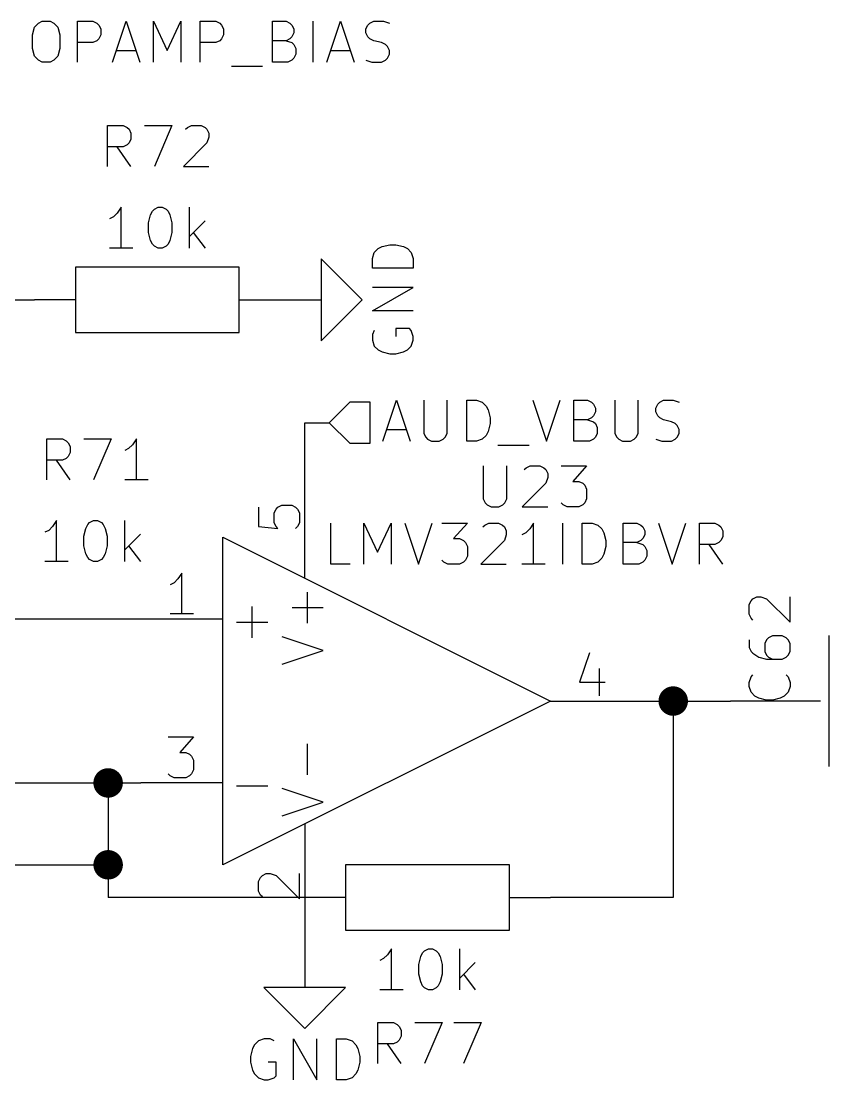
# Model space of a CAD drawing. Extents: x 0.4 to 16.1, y -11.3 to -0.4.
# Drawn here: x 14.114 to 15.1, y -7.153 to -5.86 of the extents above; entities that cross this region are included whole.
import ezdxf

# ---------------------------------------------------------------- set-up
doc = ezdxf.new("R2010")
doc.units = 0
doc.header["$MEASUREMENT"] = 0
for name, color, linetype in [('BROWN2', 54, 'CONTINUOUS'), ('CYAN2', 4, 'CONTINUOUS'), ('GREEN2', 3, 'CONTINUOUS'), ('LYELLOW', 51, 'CONTINUOUS'), ('RED2', 1, 'CONTINUOUS')]:
    doc.layers.add(name, color=color, linetype=linetype)

msp = doc.modelspace()

# ---------------------------------------------------------------- linework, layer by layer
at = {"layer": 'BROWN2', "linetype": 'CONTINUOUS'}
for p, q in [((14.5554, -6.37262), (14.5721, -6.32262)), ((14.5721, -6.32262), (14.5887, -6.37262)), ((14.6054, -6.32262), (14.6054, -6.36309)), ((14.634, -6.36309), (14.634, -6.32262)), ((14.6578, -6.37262), (14.6578, -6.32262)), ((14.6578, -6.32262), (14.6697, -6.32262)), ((14.6697, -6.32262), (14.6768, -6.325)), ((14.7387, -6.32262), (14.7554, -6.37262)), ((14.7554, -6.37262), (14.7721, -6.32262)), ((14.7887, -6.37262), (14.7887, -6.32262)), ((14.7887, -6.32262), (14.8054, -6.32262)), ((14.8054, -6.32262), (14.8101, -6.325)), ((14.8387, -6.32262), (14.8387, -6.36309)), ((14.8673, -6.36309), (14.8673, -6.32262)), ((14.8935, -6.325), (14.8982, -6.32262)), ((14.8982, -6.32262), (14.9101, -6.32262)), ((14.9101, -6.32262), (14.9173, -6.325)), ((14.515, -6.325), (14.49, -6.35)), ((14.54, -6.325), (14.515, -6.325)), ((14.54, -6.375), (14.54, -6.325)), ((14.6768, -6.325), (14.6816, -6.32976)), ((14.6816, -6.32976), (14.684, -6.33452)), ((14.684, -6.33452), (14.6863, -6.34405)), ((14.8101, -6.325), (14.8125, -6.32738)), ((14.8125, -6.32738), (14.8149, -6.33214)), ((14.8149, -6.33214), (14.8149, -6.3369)), ((14.8887, -6.33214), (14.8911, -6.32738)), ((14.8887, -6.3369), (14.8887, -6.33214)), ((14.8911, -6.32738), (14.8935, -6.325)), ((14.6863, -6.34405), (14.6863, -6.35119)), ((14.8054, -6.34643), (14.7887, -6.34643)), ((14.8101, -6.34405), (14.8054, -6.34643)), ((14.8054, -6.34643), (14.8125, -6.34881)), ((14.8125, -6.34167), (14.8101, -6.34405)), ((14.8149, -6.3369), (14.8125, -6.34167)), ((14.8911, -6.34167), (14.8887, -6.3369)), ((14.8935, -6.34405), (14.8911, -6.34167)), ((14.8982, -6.34643), (14.8935, -6.34405)), ((14.9078, -6.34881), (14.8982, -6.34643)), ((14.49, -6.35), (14.515, -6.375)), ((14.5601, -6.35833), (14.584, -6.35833)), ((14.684, -6.36071), (14.6816, -6.36547)), ((14.6863, -6.35119), (14.684, -6.36071)), ((14.8125, -6.34881), (14.8149, -6.35119)), ((14.8149, -6.35119), (14.8173, -6.35595)), ((14.8173, -6.35595), (14.8173, -6.36309)), ((14.9125, -6.35119), (14.9078, -6.34881)), ((14.9149, -6.35357), (14.9125, -6.35119)), ((14.9173, -6.35833), (14.9149, -6.35357)), ((14.9173, -6.36309), (14.9173, -6.35833)), ((14.6054, -6.36309), (14.6078, -6.36785)), ((14.6078, -6.36785), (14.6101, -6.37024)), ((14.6101, -6.37024), (14.6149, -6.37262)), ((14.6149, -6.37262), (14.6244, -6.37262)), ((14.6244, -6.37262), (14.6292, -6.37024)), ((14.6292, -6.37024), (14.6316, -6.36785)), ((14.6316, -6.36785), (14.634, -6.36309)), ((14.6697, -6.37262), (14.6578, -6.37262)), ((14.6768, -6.37024), (14.6697, -6.37262)), ((14.6816, -6.36547), (14.6768, -6.37024)), ((14.8078, -6.37262), (14.7887, -6.37262)), ((14.8125, -6.37024), (14.8078, -6.37262)), ((14.8149, -6.36785), (14.8125, -6.37024)), ((14.8173, -6.36309), (14.8149, -6.36785)), ((14.8387, -6.36309), (14.8411, -6.36785)), ((14.8411, -6.36785), (14.8435, -6.37024)), ((14.8435, -6.37024), (14.8482, -6.37262)), ((14.8482, -6.37262), (14.8578, -6.37262)), ((14.8578, -6.37262), (14.8625, -6.37024)), ((14.8625, -6.37024), (14.8649, -6.36785)), ((14.8649, -6.36785), (14.8673, -6.36309)), ((14.8887, -6.37024), (14.8959, -6.37262)), ((14.8959, -6.37262), (14.9078, -6.37262)), ((14.9078, -6.37262), (14.9125, -6.37024)), ((14.9125, -6.37024), (14.9149, -6.36785)), ((14.9149, -6.36785), (14.9173, -6.36309)), ((14.515, -6.375), (14.54, -6.375)), ((14.6959, -6.37738), (14.734, -6.37738))]:
    msp.add_line(p, q, dxfattribs=at)
at = {"layer": 'CYAN2', "linetype": 'CONTINUOUS'}
for p, q in [((14.1276, -5.8763), (14.13, -5.86677)), ((14.13, -5.86677), (14.1348, -5.86201)), ((14.1348, -5.86201), (14.1396, -5.85963)), ((14.1396, -5.85963), (14.1491, -5.85963)), ((14.1491, -5.85963), (14.1538, -5.86201)), ((14.1538, -5.86201), (14.1586, -5.86677)), ((14.1586, -5.86677), (14.161, -5.8763)), ((14.1824, -5.90963), (14.1824, -5.85963)), ((14.1824, -5.85963), (14.2015, -5.85963)), ((14.2015, -5.85963), (14.2062, -5.86201)), ((14.2062, -5.86201), (14.2086, -5.86439)), ((14.2086, -5.86439), (14.211, -5.86915)), ((14.211, -5.86915), (14.211, -5.8763)), ((14.2253, -5.90963), (14.2419, -5.85963)), ((14.2419, -5.85963), (14.2586, -5.90963)), ((14.2753, -5.90963), (14.2753, -5.85963)), ((14.2753, -5.85963), (14.2919, -5.89534)), ((14.2919, -5.89534), (14.3086, -5.85963)), ((14.3086, -5.85963), (14.3086, -5.90963)), ((14.3324, -5.90963), (14.3324, -5.85963)), ((14.3324, -5.85963), (14.3515, -5.85963)), ((14.3515, -5.85963), (14.3562, -5.86201)), ((14.3562, -5.86201), (14.3586, -5.86439)), ((14.3586, -5.86439), (14.361, -5.86915)), ((14.361, -5.86915), (14.361, -5.8763)), ((14.4205, -5.90963), (14.4205, -5.85963)), ((14.4205, -5.85963), (14.4372, -5.85963)), ((14.4372, -5.85963), (14.4419, -5.86201)), ((14.4419, -5.86201), (14.4443, -5.86439)), ((14.4443, -5.86439), (14.4467, -5.86915)), ((14.4467, -5.86915), (14.4467, -5.87391)), ((14.4705, -5.90963), (14.4705, -5.85963)), ((14.4872, -5.90963), (14.5038, -5.85963)), ((14.5038, -5.85963), (14.5205, -5.90963)), ((14.5348, -5.86915), (14.5372, -5.86439)), ((14.5348, -5.87391), (14.5348, -5.86915)), ((14.5372, -5.86439), (14.5396, -5.86201)), ((14.5396, -5.86201), (14.5443, -5.85963)), ((14.5443, -5.85963), (14.5562, -5.85963)), ((14.5562, -5.85963), (14.5634, -5.86201)), ((14.1276, -5.89296), (14.1276, -5.8763)), ((14.161, -5.8763), (14.161, -5.89296)), ((14.2086, -5.88106), (14.2062, -5.88344)), ((14.211, -5.8763), (14.2086, -5.88106)), ((14.3586, -5.88106), (14.3562, -5.88344)), ((14.361, -5.8763), (14.3586, -5.88106)), ((14.4419, -5.88106), (14.4372, -5.88344)), ((14.4443, -5.87868), (14.4419, -5.88106)), ((14.4467, -5.87391), (14.4443, -5.87868)), ((14.5372, -5.87868), (14.5348, -5.87391)), ((14.5396, -5.88106), (14.5372, -5.87868)), ((14.5443, -5.88344), (14.5396, -5.88106)), ((14.13, -5.90248), (14.1276, -5.89296)), ((14.161, -5.89296), (14.1586, -5.90248)), ((14.2015, -5.88582), (14.1824, -5.88582)), ((14.2062, -5.88344), (14.2015, -5.88582)), ((14.23, -5.89534), (14.2538, -5.89534)), ((14.3515, -5.88582), (14.3324, -5.88582)), ((14.3562, -5.88344), (14.3515, -5.88582)), ((14.4372, -5.88344), (14.4205, -5.88344)), ((14.4372, -5.88344), (14.4443, -5.88582)), ((14.4443, -5.88582), (14.4467, -5.8882)), ((14.4467, -5.8882), (14.4491, -5.89296)), ((14.4491, -5.89296), (14.4491, -5.90011)), ((14.4919, -5.89534), (14.5157, -5.89534)), ((14.5538, -5.88582), (14.5443, -5.88344)), ((14.5586, -5.8882), (14.5538, -5.88582)), ((14.561, -5.89058), (14.5586, -5.8882)), ((14.5634, -5.89534), (14.561, -5.89058)), ((14.5634, -5.90011), (14.5634, -5.89534)), ((14.1348, -5.90725), (14.13, -5.90248)), ((14.1396, -5.90963), (14.1348, -5.90725)), ((14.1538, -5.90725), (14.1491, -5.90963)), ((14.1586, -5.90248), (14.1538, -5.90725)), ((14.4443, -5.90725), (14.4396, -5.90963)), ((14.4467, -5.90487), (14.4443, -5.90725)), ((14.4491, -5.90011), (14.4467, -5.90487)), ((14.5348, -5.90725), (14.5419, -5.90963)), ((14.5538, -5.90963), (14.5586, -5.90725)), ((14.5586, -5.90725), (14.561, -5.90487)), ((14.561, -5.90487), (14.5634, -5.90011)), ((14.1491, -5.90963), (14.1396, -5.90963)), ((14.3705, -5.91439), (14.4086, -5.91439)), ((14.4396, -5.90963), (14.4205, -5.90963)), ((14.5419, -5.90963), (14.5538, -5.90963)), ((14.2193, -6.03695), (14.2193, -5.98695)), ((14.2193, -5.98695), (14.2383, -5.98695)), ((14.2383, -5.98695), (14.2431, -5.98933)), ((14.2431, -5.98933), (14.2455, -5.99171)), ((14.2455, -5.99171), (14.2479, -5.99648)), ((14.2479, -5.99648), (14.2479, -6.00362)), ((14.2645, -5.98695), (14.2979, -5.98695)), ((14.2979, -5.98695), (14.2764, -6.03695)), ((14.3145, -5.99171), (14.3169, -5.98933)), ((14.3169, -5.98933), (14.3217, -5.98695)), ((14.3217, -5.98695), (14.3336, -5.98695)), ((14.3336, -5.98695), (14.3383, -5.98933)), ((14.3383, -5.98933), (14.3407, -5.99171)), ((14.3407, -5.99171), (14.3431, -5.99648)), ((14.3431, -5.99648), (14.3431, -6.00124)), ((14.2431, -6.01076), (14.2383, -6.01314)), ((14.2455, -6.00838), (14.2431, -6.01076)), ((14.2479, -6.00362), (14.2455, -6.00838)), ((14.3407, -6.00838), (14.3121, -6.03695)), ((14.3431, -6.00124), (14.3407, -6.00838)), ((14.2383, -6.01314), (14.2193, -6.01314)), ((14.2479, -6.03695), (14.2312, -6.01314)), ((14.3121, -6.03695), (14.3431, -6.03695)), ((14.2359, -6.08683), (14.2312, -6.09397)), ((14.2359, -6.13683), (14.2359, -6.08683)), ((14.274, -6.09159), (14.2764, -6.08921)), ((14.2764, -6.08921), (14.2812, -6.08683)), ((14.2812, -6.08683), (14.2859, -6.08683)), ((14.2859, -6.08683), (14.2907, -6.08921)), ((14.2907, -6.08921), (14.2931, -6.09159)), ((14.3193, -6.13683), (14.3193, -6.08683)), ((14.2264, -6.09874), (14.2217, -6.10111)), ((14.2312, -6.09397), (14.2264, -6.09874)), ((14.2693, -6.10588), (14.2717, -6.09635)), ((14.2717, -6.09635), (14.274, -6.09159)), ((14.2931, -6.09159), (14.2955, -6.09635)), ((14.2955, -6.09635), (14.2979, -6.10588)), ((14.2693, -6.11778), (14.2693, -6.10588)), ((14.2979, -6.10588), (14.2979, -6.11778)), ((14.3383, -6.1035), (14.3193, -6.12254)), ((14.2717, -6.12731), (14.2693, -6.11778)), ((14.274, -6.13207), (14.2717, -6.12731)), ((14.2955, -6.12731), (14.2931, -6.13207)), ((14.2979, -6.11778), (14.2955, -6.12731)), ((14.324, -6.11778), (14.3383, -6.13683)), ((14.2502, -6.13683), (14.2217, -6.13683)), ((14.2764, -6.13445), (14.274, -6.13207)), ((14.2812, -6.13683), (14.2764, -6.13445)), ((14.2859, -6.13683), (14.2812, -6.13683)), ((14.2907, -6.13445), (14.2859, -6.13683)), ((14.2931, -6.13207), (14.2907, -6.13445)), ((14.545, -6.14217), (14.5498, -6.13741)), ((14.5498, -6.13741), (14.5545, -6.13503)), ((14.5545, -6.13503), (14.564, -6.13265)), ((14.564, -6.13265), (14.5712, -6.13265)), ((14.5712, -6.13265), (14.5807, -6.13503)), ((14.5807, -6.13503), (14.5855, -6.13741)), ((14.5855, -6.13741), (14.5902, -6.14217)), ((14.5426, -6.14931), (14.545, -6.14217)), ((14.5426, -6.16122), (14.5426, -6.14931)), ((14.5902, -6.14217), (14.5926, -6.14931)), ((14.5926, -6.14931), (14.5926, -6.16122)), ((14.5926, -6.16122), (14.5426, -6.16122)), ((14.5426, -6.2136), (14.5926, -6.18503)), ((14.5926, -6.18503), (14.5426, -6.18503)), ((14.5926, -6.2136), (14.5426, -6.2136)), ((14.545, -6.23741), (14.5426, -6.24217)), ((14.5426, -6.24217), (14.5426, -6.24931)), ((14.5879, -6.23503), (14.5712, -6.23503)), ((14.5712, -6.23503), (14.5712, -6.24455)), ((14.5902, -6.23741), (14.5879, -6.23503)), ((14.5926, -6.24455), (14.5902, -6.23741)), ((14.5926, -6.24931), (14.5926, -6.24455)), ((14.5426, -6.24931), (14.545, -6.25646)), ((14.545, -6.25646), (14.5498, -6.26122)), ((14.5855, -6.26122), (14.5902, -6.25646)), ((14.5902, -6.25646), (14.5926, -6.24931)), ((14.5498, -6.26122), (14.5545, -6.2636)), ((14.5545, -6.2636), (14.564, -6.26598)), ((14.564, -6.26598), (14.5712, -6.26598)), ((14.5712, -6.26598), (14.5807, -6.2636)), ((14.5807, -6.2636), (14.5855, -6.26122)), ((14.145, -6.41976), (14.145, -6.36976)), ((14.145, -6.36976), (14.1641, -6.36976)), ((14.1641, -6.36976), (14.1688, -6.37214)), ((14.1688, -6.37214), (14.1712, -6.37452)), ((14.1903, -6.36976), (14.2236, -6.36976)), ((14.2236, -6.36976), (14.2022, -6.41976)), ((14.2546, -6.36976), (14.2498, -6.3769)), ((14.2546, -6.41976), (14.2546, -6.36976)), ((14.1712, -6.37452), (14.1736, -6.37928)), ((14.1736, -6.38642), (14.1712, -6.39119)), ((14.1736, -6.37928), (14.1736, -6.38642)), ((14.245, -6.38166), (14.2403, -6.38404)), ((14.2498, -6.3769), (14.245, -6.38166)), ((14.1641, -6.39594), (14.145, -6.39594)), ((14.1736, -6.41976), (14.1569, -6.39594)), ((14.1688, -6.39356), (14.1641, -6.39594)), ((14.1712, -6.39119), (14.1688, -6.39356)), ((14.6781, -6.40261), (14.6781, -6.44309)), ((14.7067, -6.44309), (14.7067, -6.40261)), ((14.7281, -6.40737), (14.7305, -6.405)), ((14.7305, -6.405), (14.7352, -6.40261)), ((14.7352, -6.40261), (14.7471, -6.40261)), ((14.7471, -6.40261), (14.7519, -6.405)), ((14.7519, -6.405), (14.7543, -6.40737)), ((14.7543, -6.40737), (14.7567, -6.41214)), ((14.7567, -6.41214), (14.7567, -6.4169)), ((14.7733, -6.40261), (14.8043, -6.40261)), ((14.8043, -6.40261), (14.7876, -6.42166)), ((14.2688, -6.41976), (14.2403, -6.41976)), ((14.7543, -6.42404), (14.7257, -6.45261)), ((14.7567, -6.4169), (14.7543, -6.42404)), ((14.7876, -6.42166), (14.7948, -6.42166)), ((14.7948, -6.42166), (14.7995, -6.42404)), ((14.7995, -6.42404), (14.8019, -6.42642)), ((14.8019, -6.42642), (14.8043, -6.43119)), ((14.8043, -6.43119), (14.8043, -6.44309)), ((14.6781, -6.44309), (14.6805, -6.44785)), ((14.6805, -6.44785), (14.6829, -6.45023)), ((14.6829, -6.45023), (14.6876, -6.45261)), ((14.6971, -6.45261), (14.7019, -6.45023)), ((14.7019, -6.45023), (14.7043, -6.44785)), ((14.7043, -6.44785), (14.7067, -6.44309)), ((14.7757, -6.45023), (14.7733, -6.44785)), ((14.7805, -6.45261), (14.7757, -6.45023)), ((14.7995, -6.45023), (14.7948, -6.45261)), ((14.8019, -6.44785), (14.7995, -6.45023)), ((14.8043, -6.44309), (14.8019, -6.44785)), ((14.6876, -6.45261), (14.6971, -6.45261)), ((14.7257, -6.45261), (14.7567, -6.45261)), ((14.7948, -6.45261), (14.7805, -6.45261)), ((14.1522, -6.47678), (14.1474, -6.48154)), ((14.1569, -6.46963), (14.1522, -6.47678)), ((14.1569, -6.51963), (14.1569, -6.46963)), ((14.1926, -6.47916), (14.195, -6.47439)), ((14.195, -6.47439), (14.1974, -6.47202)), ((14.1974, -6.47202), (14.2022, -6.46963)), ((14.2022, -6.46963), (14.2069, -6.46963)), ((14.2069, -6.46963), (14.2117, -6.47202)), ((14.2117, -6.47202), (14.2141, -6.47439)), ((14.2141, -6.47439), (14.2165, -6.47916)), ((14.2403, -6.51963), (14.2403, -6.46963)), ((14.4919, -6.52261), (14.4919, -6.47261)), ((14.5324, -6.52261), (14.5324, -6.47261)), ((14.5324, -6.47261), (14.549, -6.50833)), ((14.549, -6.50833), (14.5657, -6.47261)), ((14.5657, -6.47261), (14.5657, -6.52261)), ((14.5824, -6.47261), (14.599, -6.52261)), ((14.599, -6.52261), (14.6157, -6.47261)), ((14.6276, -6.47261), (14.6586, -6.47261)), ((14.6586, -6.47261), (14.6419, -6.49166)), ((14.6776, -6.47737), (14.68, -6.475)), ((14.68, -6.475), (14.6848, -6.47261)), ((14.6848, -6.47261), (14.6967, -6.47261)), ((14.6967, -6.47261), (14.7014, -6.475)), ((14.7014, -6.475), (14.7038, -6.47737)), ((14.7038, -6.47737), (14.7062, -6.48214)), ((14.7395, -6.47261), (14.7348, -6.47976)), ((14.7395, -6.52261), (14.7395, -6.47261)), ((14.7752, -6.52261), (14.7752, -6.47261)), ((14.799, -6.52261), (14.799, -6.47261)), ((14.799, -6.47261), (14.8109, -6.47261)), ((14.8109, -6.47261), (14.8181, -6.475)), ((14.8181, -6.475), (14.8229, -6.47976)), ((14.849, -6.52261), (14.849, -6.47261)), ((14.849, -6.47261), (14.8657, -6.47261)), ((14.8657, -6.47261), (14.8705, -6.475)), ((14.8705, -6.475), (14.8729, -6.47737)), ((14.8729, -6.47737), (14.8752, -6.48214)), ((14.8919, -6.47261), (14.9086, -6.52261)), ((14.9086, -6.52261), (14.9252, -6.47261)), ((14.9419, -6.52261), (14.9419, -6.47261)), ((14.9419, -6.47261), (14.9609, -6.47261)), ((14.9609, -6.47261), (14.9657, -6.475)), ((14.9657, -6.475), (14.9681, -6.47737)), ((14.9681, -6.47737), (14.9705, -6.48214)), ((14.1474, -6.48154), (14.1426, -6.48392)), ((14.1903, -6.48868), (14.1926, -6.47916)), ((14.1903, -6.50059), (14.1903, -6.48868)), ((14.2165, -6.47916), (14.2188, -6.48868)), ((14.2188, -6.48868), (14.2188, -6.50059)), ((14.2593, -6.4863), (14.2403, -6.50535)), ((14.7062, -6.4869), (14.7038, -6.49404)), ((14.7062, -6.48214), (14.7062, -6.4869)), ((14.73, -6.48452), (14.7252, -6.4869)), ((14.7348, -6.47976), (14.73, -6.48452)), ((14.8229, -6.47976), (14.8252, -6.48452)), ((14.8252, -6.48452), (14.8276, -6.49404)), ((14.8752, -6.4869), (14.8729, -6.49166)), ((14.8752, -6.48214), (14.8752, -6.4869)), ((14.9705, -6.48928), (14.9681, -6.49404)), ((14.9705, -6.48214), (14.9705, -6.48928)), ((14.1926, -6.51011), (14.1903, -6.50059)), ((14.2188, -6.50059), (14.2165, -6.51011)), ((14.245, -6.50059), (14.2593, -6.51963)), ((14.6419, -6.49166), (14.649, -6.49166)), ((14.649, -6.49166), (14.6538, -6.49404)), ((14.6538, -6.49404), (14.6562, -6.49642)), ((14.6562, -6.49642), (14.6586, -6.50119)), ((14.6586, -6.50119), (14.6586, -6.51309)), ((14.7038, -6.49404), (14.6752, -6.52261)), ((14.8276, -6.50119), (14.8252, -6.51071)), ((14.8276, -6.49404), (14.8276, -6.50119)), ((14.8657, -6.49642), (14.849, -6.49642)), ((14.8705, -6.49404), (14.8657, -6.49642)), ((14.8657, -6.49642), (14.8729, -6.4988)), ((14.8729, -6.49166), (14.8705, -6.49404)), ((14.8729, -6.4988), (14.8752, -6.50119)), ((14.8752, -6.50119), (14.8776, -6.50594)), ((14.9609, -6.4988), (14.9419, -6.4988)), ((14.9705, -6.52261), (14.9538, -6.4988)), ((14.9657, -6.49642), (14.9609, -6.4988)), ((14.9681, -6.49404), (14.9657, -6.49642)), ((14.195, -6.51487), (14.1926, -6.51011)), ((14.1974, -6.51725), (14.195, -6.51487)), ((14.2141, -6.51487), (14.2117, -6.51725)), ((14.2165, -6.51011), (14.2141, -6.51487)), ((14.6586, -6.51309), (14.6562, -6.51785)), ((14.8229, -6.51547), (14.8181, -6.52023)), ((14.8252, -6.51071), (14.8229, -6.51547)), ((14.8776, -6.51309), (14.8752, -6.51785)), ((14.8776, -6.50594), (14.8776, -6.51309)), ((14.1712, -6.51963), (14.1426, -6.51963)), ((14.2022, -6.51963), (14.1974, -6.51725)), ((14.2069, -6.51963), (14.2022, -6.51963)), ((14.2117, -6.51725), (14.2069, -6.51963)), ((14.5157, -6.52261), (14.4919, -6.52261)), ((14.63, -6.52023), (14.6276, -6.51785)), ((14.6348, -6.52261), (14.63, -6.52023)), ((14.649, -6.52261), (14.6348, -6.52261)), ((14.6538, -6.52023), (14.649, -6.52261)), ((14.6562, -6.51785), (14.6538, -6.52023)), ((14.6752, -6.52261), (14.7062, -6.52261)), ((14.7538, -6.52261), (14.7252, -6.52261)), ((14.8109, -6.52261), (14.799, -6.52261)), ((14.8181, -6.52023), (14.8109, -6.52261)), ((14.8681, -6.52261), (14.849, -6.52261)), ((14.8729, -6.52023), (14.8681, -6.52261)), ((14.8752, -6.51785), (14.8729, -6.52023)), ((14.4636, -6.595), (14.4636, -6.5569)), ((15.0026, -6.57217), (15.005, -6.56741)), ((15.005, -6.56741), (15.0074, -6.56503)), ((15.0074, -6.56503), (15.0121, -6.56265)), ((15.0121, -6.56265), (15.0169, -6.56265)), ((15.0169, -6.56265), (15.024, -6.56503)), ((15.024, -6.56503), (15.0526, -6.5936)), ((15.0526, -6.5936), (15.0526, -6.56265)), ((14.3959, -6.61262), (14.3959, -6.57452)), ((14.4826, -6.57595), (14.4445, -6.57595)), ((15.0026, -6.58407), (15.0026, -6.57217)), ((14.3769, -6.59357), (14.415, -6.59357)), ((15.005, -6.58884), (15.0026, -6.58407)), ((15.0074, -6.59122), (15.005, -6.58884)), ((14.4826, -6.62833), (14.4326, -6.61167)), ((15.0026, -6.61503), (15.0026, -6.62455)), ((15.024, -6.61503), (15.0217, -6.61979)), ((15.0217, -6.61979), (15.0217, -6.62931)), ((15.0264, -6.61265), (15.024, -6.61503)), ((15.0312, -6.61027), (15.0264, -6.61265)), ((15.0431, -6.61027), (15.0312, -6.61027)), ((15.0479, -6.61265), (15.0431, -6.61027)), ((15.0502, -6.61503), (15.0479, -6.61265)), ((15.0526, -6.61979), (15.0502, -6.61503)), ((15.0526, -6.62931), (15.0526, -6.61979)), ((14.4326, -6.645), (14.4826, -6.62833)), ((15.0026, -6.62455), (15.005, -6.62931)), ((15.005, -6.62931), (15.0074, -6.63169)), ((15.0074, -6.63169), (15.0145, -6.63646)), ((15.0217, -6.62931), (15.024, -6.63407)), ((15.0502, -6.63407), (15.0526, -6.62931)), ((15.0145, -6.63646), (15.024, -6.63884)), ((15.024, -6.63407), (15.0264, -6.63646)), ((15.024, -6.63884), (15.0431, -6.63884)), ((15.0264, -6.63646), (15.0312, -6.63884)), ((15.0431, -6.63884), (15.0479, -6.63646)), ((15.0479, -6.63646), (15.0502, -6.63407)), ((15.005, -6.66027), (15.0074, -6.65789)), ((15.0479, -6.65789), (15.0502, -6.66027)), ((15.0026, -6.66741), (15.005, -6.66027)), ((15.0026, -6.67217), (15.0026, -6.66741)), ((15.0502, -6.66027), (15.0526, -6.66741)), ((15.0526, -6.66741), (15.0526, -6.67217)), ((15.005, -6.67931), (15.0026, -6.67217)), ((15.0098, -6.68407), (15.005, -6.67931)), ((15.0145, -6.68646), (15.0098, -6.68407)), ((15.0455, -6.68407), (15.0407, -6.68646)), ((15.0502, -6.67931), (15.0455, -6.68407)), ((15.0526, -6.67217), (15.0502, -6.67931)), ((15.024, -6.68884), (15.0145, -6.68646)), ((15.0312, -6.68884), (15.024, -6.68884)), ((15.0407, -6.68646), (15.0312, -6.68884)), ((14.4636, -6.78024), (14.4636, -6.74214)), ((14.3769, -6.79357), (14.415, -6.79357)), ((14.4826, -6.81357), (14.4326, -6.7969)), ((14.4326, -6.83024), (14.4826, -6.81357)), ((14.5659, -6.99262), (14.5612, -6.99976)), ((14.5659, -7.04262), (14.5659, -6.99262)), ((14.604, -6.99738), (14.6064, -6.995)), ((14.6064, -6.995), (14.6112, -6.99262)), ((14.6112, -6.99262), (14.6159, -6.99262)), ((14.6159, -6.99262), (14.6207, -6.995)), ((14.6207, -6.995), (14.6231, -6.99738)), ((14.6493, -7.04262), (14.6493, -6.99262)), ((14.5564, -7.00452), (14.5517, -7.0069)), ((14.5612, -6.99976), (14.5564, -7.00452)), ((14.5993, -7.01167), (14.6017, -7.00214)), ((14.6017, -7.00214), (14.604, -6.99738)), ((14.6231, -6.99738), (14.6255, -7.00214)), ((14.6255, -7.00214), (14.6279, -7.01167)), ((14.5993, -7.02357), (14.5993, -7.01167)), ((14.6279, -7.01167), (14.6279, -7.02357)), ((14.6683, -7.00928), (14.6493, -7.02833)), ((14.6017, -7.03309), (14.5993, -7.02357)), ((14.604, -7.03785), (14.6017, -7.03309)), ((14.6255, -7.03309), (14.6231, -7.03785)), ((14.6279, -7.02357), (14.6255, -7.03309)), ((14.654, -7.02357), (14.6683, -7.04262)), ((14.5802, -7.04262), (14.5517, -7.04262)), ((14.6064, -7.04024), (14.604, -7.03785)), ((14.6112, -7.04262), (14.6064, -7.04024)), ((14.6159, -7.04262), (14.6112, -7.04262)), ((14.6207, -7.04024), (14.6159, -7.04262)), ((14.6231, -7.03785), (14.6207, -7.04024)), ((14.5493, -7.13262), (14.5493, -7.08262)), ((14.5493, -7.08262), (14.5683, -7.08262)), ((14.5683, -7.08262), (14.5731, -7.085)), ((14.5731, -7.085), (14.5755, -7.08738)), ((14.5945, -7.08262), (14.6279, -7.08262)), ((14.6279, -7.08262), (14.6064, -7.13262)), ((14.6421, -7.08262), (14.6755, -7.08262)), ((14.6755, -7.08262), (14.654, -7.13262)), ((14.5755, -7.08738), (14.5779, -7.09214)), ((14.5779, -7.09214), (14.5779, -7.09928)), ((14.3988, -7.10976), (14.3964, -7.11452)), ((14.4035, -7.105), (14.3988, -7.10976)), ((14.4107, -7.10261), (14.4035, -7.105)), ((14.4178, -7.10261), (14.4107, -7.10261)), ((14.4226, -7.105), (14.4178, -7.10261)), ((14.4464, -7.15261), (14.4464, -7.10261)), ((14.4464, -7.10261), (14.475, -7.15261)), ((14.475, -7.15261), (14.475, -7.10261)), ((14.4988, -7.15261), (14.4988, -7.10261)), ((14.4988, -7.10261), (14.5107, -7.10261)), ((14.5107, -7.10261), (14.5178, -7.105)), ((14.5178, -7.105), (14.5226, -7.10976)), ((14.5226, -7.10976), (14.525, -7.11452)), ((14.5683, -7.10881), (14.5493, -7.10881)), ((14.5779, -7.13262), (14.5612, -7.10881)), ((14.5731, -7.10643), (14.5683, -7.10881)), ((14.5755, -7.10405), (14.5731, -7.10643)), ((14.5779, -7.09928), (14.5755, -7.10405)), ((14.3964, -7.11452), (14.394, -7.12404)), ((14.394, -7.12404), (14.394, -7.13119)), ((14.525, -7.11452), (14.5273, -7.12404)), ((14.5273, -7.12404), (14.5273, -7.13119)), ((14.394, -7.13119), (14.3964, -7.14071)), ((14.425, -7.13119), (14.4154, -7.13119)), ((14.425, -7.14785), (14.425, -7.13119)), ((14.5273, -7.13119), (14.525, -7.14071)), ((14.3964, -7.14071), (14.3988, -7.14547)), ((14.3988, -7.14547), (14.4035, -7.15023)), ((14.4226, -7.15023), (14.425, -7.14785)), ((14.5226, -7.14547), (14.5178, -7.15023)), ((14.525, -7.14071), (14.5226, -7.14547)), ((14.4035, -7.15023), (14.4107, -7.15261)), ((14.4107, -7.15261), (14.4154, -7.15261)), ((14.4154, -7.15261), (14.4226, -7.15023)), ((14.5107, -7.15261), (14.4988, -7.15261)), ((14.5178, -7.15023), (14.5107, -7.15261))]:
    msp.add_line(p, q, dxfattribs=at)
at = {"layer": 'GREEN2', "linetype": 'CONTINUOUS'}
for p, q in [((14.06, -6.2), (14.13, -6.2)), ((14.46, -6.35), (14.49, -6.35)), ((14.46, -6.39), (14.46, -6.35)), ((14.26, -6.59), (14.06, -6.59)), ((14.86, -6.69), (14.91, -6.69)), ((14.91, -6.69), (14.91, -6.93)), ((14.91, -6.69), (14.98, -6.69)), ((14.07, -6.79), (14.22, -6.79)), ((14.22, -6.79), (14.22, -6.89)), ((14.22, -6.79), (14.26, -6.79)), ((14.07, -6.89), (14.22, -6.89)), ((14.22, -6.89), (14.22, -6.93)), ((14.46, -6.93), (14.22, -6.93)), ((14.91, -6.93), (14.76, -6.93))]:
    msp.add_line(p, q, dxfattribs=at)
at = {"layer": 'GREEN2', "const_width": 0.018}
for points in [[(14.901, -6.69, 1), (14.919, -6.69, 1)], [(14.211, -6.79, 1), (14.229, -6.79, 1)], [(14.211, -6.89, 1), (14.229, -6.89, 1)]]:
    msp.add_lwpolyline(points, format="xyb", close=True, dxfattribs=at)
at = {"layer": 'LYELLOW', "linetype": 'CONTINUOUS'}
for p, q in [((14.36, -6.49), (14.76, -6.69)), ((14.36, -6.89), (14.36, -6.49)), ((14.76, -6.69), (14.36, -6.89))]:
    msp.add_line(p, q, dxfattribs=at)
at = {"layer": 'RED2', "linetype": 'CONTINUOUS'}
for p, q in [((14.53, -6.2), (14.48, -6.15)), ((14.48, -6.15), (14.48, -6.2)), ((14.18, -6.16), (14.18, -6.24)), ((14.38, -6.16), (14.18, -6.16)), ((14.38, -6.24), (14.38, -6.16)), ((14.18, -6.2), (14.13, -6.2)), ((14.38, -6.2), (14.43, -6.2)), ((14.43, -6.2), (14.48, -6.2)), ((14.48, -6.2), (14.48, -6.25)), ((14.48, -6.25), (14.53, -6.2)), ((14.18, -6.24), (14.38, -6.24)), ((14.46, -6.54), (14.46, -6.39)), ((14.4274, -6.45309), (14.4322, -6.45071)), ((14.4322, -6.45071), (14.4441, -6.45071)), ((14.4441, -6.45071), (14.4489, -6.45309)), ((14.4036, -6.45309), (14.4036, -6.4769)), ((14.4227, -6.46024), (14.425, -6.45547)), ((14.4227, -6.47214), (14.4227, -6.46024)), ((14.425, -6.45547), (14.4274, -6.45309)), ((14.4489, -6.45309), (14.4512, -6.45547)), ((14.4512, -6.45547), (14.4536, -6.46024)), ((14.4536, -6.46024), (14.4536, -6.47214)), ((14.4036, -6.4769), (14.4274, -6.47928)), ((14.425, -6.4769), (14.4227, -6.47214)), ((14.4274, -6.47928), (14.425, -6.4769)), ((14.4512, -6.4769), (14.4489, -6.47928)), ((14.4536, -6.47214), (14.4512, -6.4769)), ((14.36, -6.49), (14.76, -6.69)), ((14.36, -6.89), (14.36, -6.49)), ((14.36, -6.49), (14.76, -6.69)), ((14.36, -6.89), (14.36, -6.49)), ((14.3052, -6.54076), (14.3005, -6.54552)), ((14.31, -6.53362), (14.3052, -6.54076)), ((14.31, -6.58362), (14.31, -6.53362)), ((14.3005, -6.54552), (14.2957, -6.5479)), ((14.36, -6.59), (14.26, -6.59)), ((14.3243, -6.58362), (14.2957, -6.58362)), ((15.1, -6.61), (15.1, -6.77)), ((14.8076, -6.63124), (14.7957, -6.66695)), ((14.8195, -6.65028), (14.8195, -6.68362)), ((14.7957, -6.66695), (14.8267, -6.66695)), ((14.76, -6.69), (14.36, -6.89)), ((14.76, -6.69), (14.36, -6.89)), ((14.76, -6.69), (14.86, -6.69)), ((15.09, -6.69), (14.98, -6.69)), ((14.2933, -6.73362), (14.3243, -6.73362)), ((14.3243, -6.73362), (14.3076, -6.75267)), ((14.3076, -6.75267), (14.3148, -6.75267)), ((14.3148, -6.75267), (14.3195, -6.75505)), ((14.3195, -6.75505), (14.3219, -6.75743)), ((14.3219, -6.75743), (14.3243, -6.76219)), ((14.3243, -6.76219), (14.3243, -6.77409)), ((14.3243, -6.77409), (14.3219, -6.77885)), ((14.2957, -6.78124), (14.2933, -6.77885)), ((14.3005, -6.78362), (14.2957, -6.78124)), ((14.3148, -6.78362), (14.3005, -6.78362)), ((14.3195, -6.78124), (14.3148, -6.78362)), ((14.3219, -6.77885), (14.3195, -6.78124)), ((14.36, -6.79), (14.26, -6.79)), ((14.46, -6.84), (14.46, -6.99)), ((14.71, -6.89), (14.51, -6.89)), ((14.51, -6.89), (14.51, -6.97)), ((14.71, -6.97), (14.71, -6.89)), ((14.406, -6.90547), (14.4084, -6.90309)), ((14.4084, -6.90309), (14.4131, -6.90071)), ((14.4131, -6.90071), (14.4179, -6.90071)), ((14.4179, -6.90071), (14.425, -6.90309)), ((14.425, -6.90309), (14.4536, -6.93167)), ((14.4536, -6.93167), (14.4536, -6.90071)), ((14.4036, -6.91024), (14.406, -6.90547)), ((14.4036, -6.92214), (14.4036, -6.91024)), ((14.406, -6.9269), (14.4036, -6.92214)), ((14.4084, -6.92928), (14.406, -6.9269)), ((14.51, -6.93), (14.46, -6.93)), ((14.71, -6.93), (14.76, -6.93)), ((14.51, -6.97), (14.71, -6.97)), ((14.46, -6.99), (14.46, -7.04)), ((14.46, -7.04), (14.41, -7.04)), ((14.41, -7.04), (14.46, -7.09)), ((14.46, -7.09), (14.51, -7.04)), ((14.51, -7.04), (14.46, -7.04))]:
    msp.add_line(p, q, dxfattribs=at)

doc.saveas('drawing.dxf')
